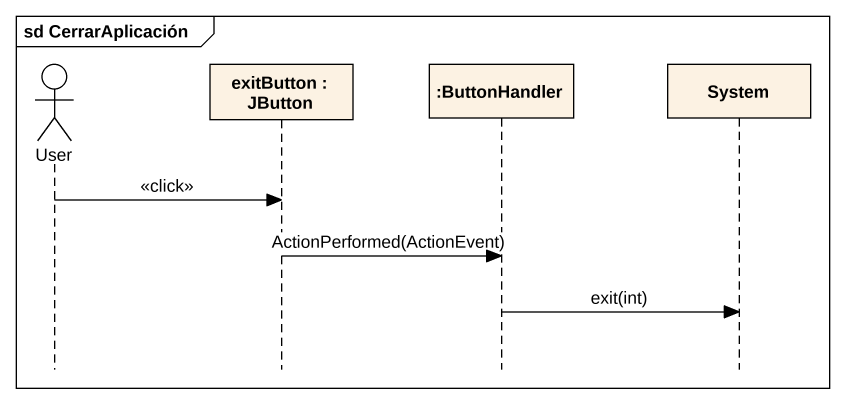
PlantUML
@startuml
mainframe sd CerrarAplicación
hide footbox
actor User
participant "exitButton : JButton" as exitButton
participant ":ButtonHandler" as ButtonHandler
participant System

User -> exitButton : <<click>>
exitButton -> ButtonHandler : ActionPerformed(ActionEvent)
ButtonHandler -> System : exit(int)
@enduml
